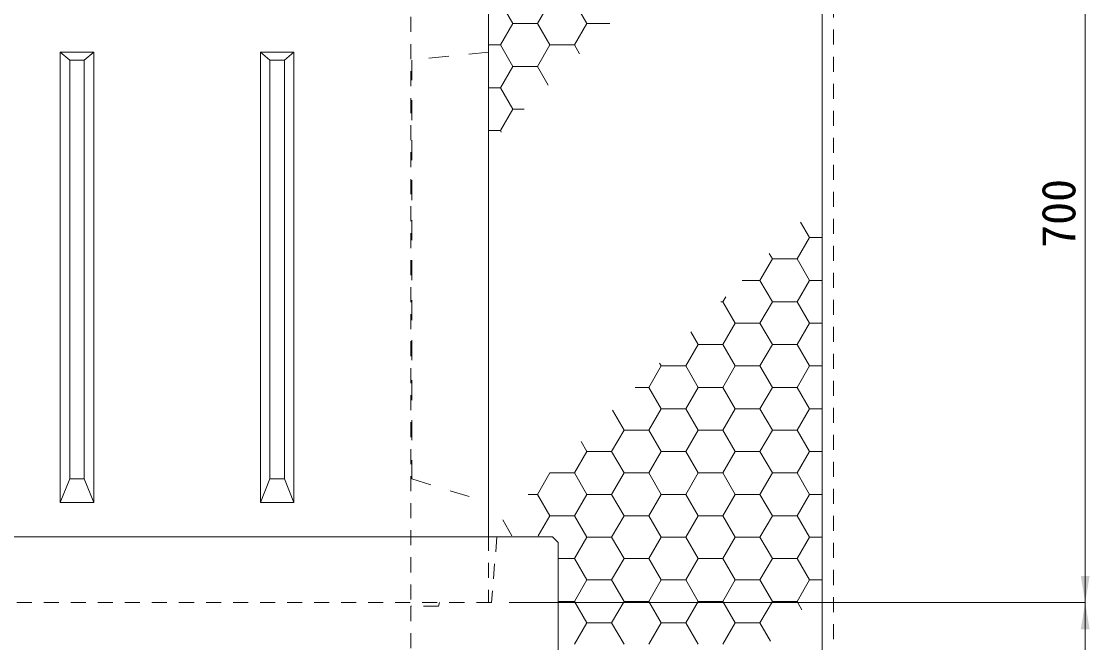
# Model space of a CAD drawing. Units: millimetres at full size; details may follow other scales. Extents: x 40781 to 122968, y -21714 to -2620.
# Drawn here: x 75501 to 76461, y -17735 to -17176 of the extents above; entities that cross this region are included whole.
import ezdxf
from ezdxf.enums import TextEntityAlignment as Align

# ---------------------------------------------------------------- set-up
doc = ezdxf.new("R2010")
doc.units = ezdxf.units.MM
doc.header["$LTSCALE"] = 18
doc.linetypes.add('USER2', pattern=[1.35, 0.75, -0.6])
doc.linetypes.add('USER3', pattern=[2, 1, -1])
for name, color, linetype, lineweight in [('0_2', 7, 'Continuous', 9), ('ハッチング', 7, 'Continuous', 5), ('寸法線', 7, 'Continuous', 9), ('本体', 2, 'Continuous', 13)]:
    doc.layers.add(name, color=color, linetype=linetype, lineweight=lineweight)
doc.styles.add('ＭＳ ゴシック', font='')
doc.styles.get('ＭＳ ゴシック').set_extended_font_data('MS Gothic')

# ---------------------------------------------------------------- blocks, each defined once
blk = doc.blocks.new('filled_arrow')
at = {"color": 0, "linetype": 'Continuous', "lineweight": -2}
blk.add_solid([(7.5, 1.25), (0, 0), (7.5, -1.25)], dxfattribs=at)

msp = doc.modelspace()

# ---------------------------------------------------------------- linework, layer by layer
at = {"layer": '0_2'}
for p, q in [((75536.1, -17203.76), (75544.6, -17210.8)), ((75557.6, -17210.8), (75566.1, -17203.76)), ((75716.1, -17203.76), (75724.6, -17210.8)), ((75737.6, -17210.8), (75746.1, -17203.76)), ((75536.1, -17608.72), (75544.6, -17587.59)), ((75557.6, -17587.59), (75566.1, -17608.72)), ((75716.1, -17608.72), (75724.6, -17587.59)), ((75737.6, -17587.59), (75746.1, -17608.72))]:
    msp.add_line(p, q, dxfattribs=at)
at = {"layer": '0_2', "linetype": 'USER3'}
for p, q in [((75921.1, -17203.76), (75852.1, -17210.8)), ((75852.1, -17210.8), (75852.1, -17587.59)), ((75852.1, -17587.59), (75921.1, -17608.72))]:
    msp.add_line(p, q, dxfattribs=at)
at = {"layer": '0_2'}
for points in [[(75536.1, -17203.76), (75566.1, -17203.76), (75566.1, -17608.72), (75536.1, -17608.72)], [(75716.1, -17203.76), (75746.1, -17203.76), (75746.1, -17608.72), (75716.1, -17608.72)], [(75544.6, -17210.8), (75557.6, -17210.8), (75557.6, -17587.59), (75544.6, -17587.59)], [(75724.6, -17210.8), (75737.6, -17210.8), (75737.6, -17587.59), (75724.6, -17587.59)]]:
    msp.add_lwpolyline(points, close=True, dxfattribs=at)
at = {"layer": 'ハッチング'}
for p, q in [((75942.82, -17178.01), (75931.71, -17158.76)), ((75965.05, -17178.01), (75976.16, -17158.76)), ((76009.5, -17178.01), (75998.39, -17158.76)), ((75931.71, -17197.26), (75942.82, -17178.01)), ((75942.82, -17178.01), (75965.05, -17178.01)), ((75976.16, -17197.26), (75965.05, -17178.01)), ((75998.39, -17197.26), (76009.5, -17178.01)), ((76009.5, -17178.01), (76030.02, -17178.01)), ((75921.1, -17197.26), (75931.71, -17197.26)), ((75942.82, -17216.5), (75931.71, -17197.26)), ((75965.05, -17216.5), (75976.16, -17197.26)), ((75976.16, -17197.26), (75998.39, -17197.26)), ((76002.92, -17205.11), (75998.39, -17197.26)), ((75931.71, -17235.75), (75942.82, -17216.5)), ((75942.82, -17216.5), (75965.05, -17216.5)), ((75974.74, -17233.29), (75965.05, -17216.5)), ((75921.1, -17235.75), (75931.71, -17235.75)), ((75942.82, -17255), (75931.71, -17235.75)), ((75931.71, -17274.24), (75942.82, -17255)), ((75942.82, -17255), (75953.03, -17255)), ((75921.1, -17274.24), (75931.71, -17274.24)), ((75932.47, -17275.56), (75931.71, -17274.25)), ((76209.52, -17370.48), (76201.48, -17356.55)), ((76198.41, -17389.73), (76209.52, -17370.48)), ((76209.52, -17370.48), (76221.1, -17370.48)), ((76165.07, -17408.98), (76176.19, -17389.73)), ((76176.19, -17389.73), (76173.3, -17384.73)), ((76176.19, -17389.73), (76198.41, -17389.73)), ((76209.52, -17408.98), (76198.41, -17389.73)), ((76149.05, -17408.98), (76165.07, -17408.98)), ((76176.19, -17428.22), (76165.07, -17408.98)), ((76198.41, -17428.22), (76209.52, -17408.98)), ((76209.52, -17408.98), (76221.1, -17408.98)), ((76129.81, -17428.22), (76131.74, -17428.22)), ((76131.74, -17428.22), (76134.38, -17423.65)), ((76142.85, -17447.47), (76131.74, -17428.22)), ((76165.07, -17447.47), (76176.19, -17428.22)), ((76176.19, -17428.22), (76198.41, -17428.22)), ((76209.52, -17447.47), (76198.41, -17428.22)), ((76131.74, -17466.72), (76142.85, -17447.47)), ((76142.85, -17447.47), (76165.07, -17447.47)), ((76176.19, -17466.72), (76165.07, -17447.47)), ((76198.41, -17466.72), (76209.52, -17447.47)), ((76209.52, -17447.47), (76221.1, -17447.47)), ((76109.51, -17466.72), (76102.85, -17455.18)), ((76098.4, -17485.97), (76109.51, -17466.72)), ((76109.51, -17466.72), (76131.74, -17466.72)), ((76142.85, -17485.97), (76131.74, -17466.72)), ((76165.07, -17485.97), (76176.19, -17466.72)), ((76176.19, -17466.72), (76198.41, -17466.72)), ((76209.52, -17485.97), (76198.41, -17466.72)), ((76065.06, -17505.21), (76076.17, -17485.97)), ((76076.17, -17485.97), (76074.67, -17483.36)), ((76076.18, -17485.97), (76098.4, -17485.97)), ((76109.51, -17505.21), (76098.4, -17485.97)), ((76131.74, -17505.21), (76142.85, -17485.97)), ((76142.85, -17485.97), (76165.07, -17485.97)), ((76176.19, -17505.21), (76165.07, -17485.97)), ((76198.41, -17505.21), (76209.52, -17485.97)), ((76209.52, -17485.97), (76221.1, -17485.97)), ((76052.82, -17505.21), (76065.06, -17505.21)), ((76076.17, -17524.46), (76065.06, -17505.21)), ((76098.4, -17524.46), (76109.51, -17505.21)), ((76109.51, -17505.21), (76131.74, -17505.21)), ((76142.85, -17524.46), (76131.74, -17505.21)), ((76165.07, -17524.46), (76176.19, -17505.21)), ((76176.19, -17505.21), (76198.41, -17505.21)), ((76209.52, -17524.46), (76198.41, -17505.21)), ((76065.06, -17543.71), (76076.17, -17524.46)), ((76076.18, -17524.46), (76098.4, -17524.46)), ((76109.51, -17543.71), (76098.4, -17524.46)), ((76131.74, -17543.71), (76142.85, -17524.46)), ((76142.85, -17524.46), (76165.07, -17524.46)), ((76176.19, -17543.71), (76165.07, -17524.46)), ((76198.41, -17543.71), (76209.52, -17524.46)), ((76209.52, -17524.46), (76221.1, -17524.46)), ((76042.84, -17543.71), (76032.4, -17525.63)), ((76031.72, -17562.96), (76042.84, -17543.71)), ((76042.84, -17543.71), (76065.06, -17543.71)), ((76076.17, -17562.96), (76065.06, -17543.71)), ((76098.4, -17562.96), (76109.51, -17543.71)), ((76109.51, -17543.71), (76131.74, -17543.71)), ((76142.85, -17562.96), (76131.74, -17543.71)), ((76165.07, -17562.96), (76176.19, -17543.71)), ((76176.19, -17543.71), (76198.41, -17543.71)), ((76209.52, -17562.96), (76198.41, -17543.71)), ((76009.5, -17562.96), (76004.22, -17553.81)), ((75998.39, -17582.2), (76009.5, -17562.96)), ((76009.5, -17562.96), (76031.73, -17562.96)), ((76042.84, -17582.2), (76031.72, -17562.96)), ((76065.06, -17582.2), (76076.17, -17562.96)), ((76076.18, -17562.96), (76098.4, -17562.96)), ((76109.51, -17582.2), (76098.4, -17562.96)), ((76131.74, -17582.2), (76142.85, -17562.96)), ((76142.85, -17562.96), (76165.07, -17562.96)), ((76176.19, -17582.2), (76165.07, -17562.96)), ((76198.41, -17582.2), (76209.52, -17562.96)), ((76209.52, -17562.96), (76221.1, -17562.96)), ((75965.05, -17601.45), (75976.16, -17582.2)), ((75976.16, -17582.2), (75976.04, -17581.99)), ((75976.16, -17582.2), (75998.39, -17582.2)), ((76009.5, -17601.45), (75998.39, -17582.2)), ((76031.72, -17601.45), (76042.84, -17582.2)), ((76042.84, -17582.2), (76065.06, -17582.2)), ((76076.17, -17601.45), (76065.06, -17582.2)), ((76098.4, -17601.45), (76109.51, -17582.2)), ((76109.51, -17582.2), (76131.74, -17582.2)), ((76142.85, -17601.45), (76131.74, -17582.2)), ((76165.07, -17601.45), (76176.19, -17582.2)), ((76176.19, -17582.2), (76198.41, -17582.2)), ((76209.52, -17601.45), (76198.41, -17582.2)), ((75956.58, -17601.45), (75965.05, -17601.45)), ((75976.16, -17620.7), (75965.05, -17601.45)), ((75998.39, -17620.7), (76009.5, -17601.45)), ((76009.5, -17601.45), (76031.73, -17601.45)), ((76042.84, -17620.7), (76031.72, -17601.45)), ((76065.06, -17620.7), (76076.17, -17601.45)), ((76076.18, -17601.45), (76098.4, -17601.45)), ((76109.51, -17620.7), (76098.4, -17601.45)), ((76131.74, -17620.7), (76142.85, -17601.45)), ((76142.85, -17601.45), (76165.07, -17601.45)), ((76176.19, -17620.7), (76165.07, -17601.45)), ((76198.41, -17620.7), (76209.52, -17601.45)), ((76209.52, -17601.45), (76221.1, -17601.45)), ((75965.74, -17638.76), (75976.16, -17620.7)), ((75976.16, -17620.7), (75998.39, -17620.7)), ((76009.5, -17639.95), (75998.39, -17620.7)), ((76031.72, -17639.95), (76042.84, -17620.7)), ((76042.84, -17620.7), (76065.06, -17620.7)), ((76076.17, -17639.95), (76065.06, -17620.7)), ((76098.4, -17639.95), (76109.51, -17620.7)), ((76109.51, -17620.7), (76131.74, -17620.7)), ((76142.85, -17639.95), (76131.74, -17620.7)), ((76165.07, -17639.95), (76176.19, -17620.7)), ((76176.19, -17620.7), (76198.41, -17620.7)), ((76209.52, -17639.95), (76198.41, -17620.7)), ((75942.14, -17638.76), (75933.77, -17624.26)), ((75998.39, -17659.19), (76009.5, -17639.95)), ((76009.5, -17639.95), (76031.73, -17639.95)), ((76042.84, -17659.19), (76031.72, -17639.95)), ((76065.06, -17659.19), (76076.17, -17639.95)), ((76076.18, -17639.95), (76098.4, -17639.95)), ((76109.51, -17659.19), (76098.4, -17639.95)), ((76131.74, -17659.19), (76142.85, -17639.95)), ((76142.85, -17639.95), (76165.07, -17639.95)), ((76176.19, -17659.19), (76165.07, -17639.95)), ((76198.41, -17659.19), (76209.52, -17639.95)), ((76209.52, -17639.95), (76221.1, -17639.95)), ((75983.6, -17659.19), (75998.39, -17659.19)), ((76009.5, -17678.44), (75998.39, -17659.19)), ((76031.72, -17678.44), (76042.84, -17659.19)), ((76042.84, -17659.19), (76065.06, -17659.19)), ((76076.17, -17678.44), (76065.06, -17659.19)), ((76098.4, -17678.44), (76109.51, -17659.19)), ((76109.51, -17659.19), (76131.74, -17659.19)), ((76142.85, -17678.44), (76131.74, -17659.19)), ((76165.07, -17678.44), (76176.19, -17659.19)), ((76176.19, -17659.19), (76198.41, -17659.19)), ((76209.52, -17678.44), (76198.41, -17659.19)), ((75998.39, -17697.69), (76009.5, -17678.44)), ((76009.5, -17678.44), (76031.73, -17678.44)), ((76042.84, -17697.69), (76031.72, -17678.44)), ((76065.06, -17697.69), (76076.17, -17678.44)), ((76076.18, -17678.44), (76098.4, -17678.44)), ((76109.51, -17697.69), (76098.4, -17678.44)), ((76131.74, -17697.69), (76142.85, -17678.44)), ((76142.85, -17678.44), (76165.07, -17678.44)), ((76176.19, -17697.69), (76165.07, -17678.44)), ((76198.41, -17697.69), (76209.52, -17678.44)), ((76209.52, -17678.44), (76221.1, -17678.44)), ((75983.6, -17697.69), (75998.39, -17697.69)), ((76009.5, -17716.94), (75998.39, -17697.69)), ((76031.72, -17716.94), (76042.84, -17697.69)), ((76042.84, -17697.69), (76065.06, -17697.69)), ((76076.17, -17716.94), (76065.06, -17697.69)), ((76098.4, -17716.94), (76109.51, -17697.69)), ((76109.51, -17697.69), (76131.74, -17697.69)), ((76142.85, -17716.94), (76131.74, -17697.69)), ((76165.07, -17716.94), (76176.19, -17697.69)), ((76176.19, -17697.69), (76198.41, -17697.69)), ((76202.78, -17705.25), (76198.41, -17697.69)), ((75998.39, -17736.18), (76009.5, -17716.94)), ((76009.5, -17716.94), (76031.73, -17716.94)), ((76042.84, -17736.18), (76031.72, -17716.94)), ((76065.06, -17736.18), (76076.17, -17716.94)), ((76076.18, -17716.94), (76098.4, -17716.94)), ((76109.51, -17736.18), (76098.4, -17716.94)), ((76131.74, -17736.18), (76142.85, -17716.94)), ((76142.85, -17716.94), (76165.07, -17716.94)), ((76174.6, -17733.43), (76165.07, -17716.94))]:
    msp.add_line(p, q, dxfattribs=at)
at = {"layer": 'ハッチング', "linetype": 'USER2', "lineweight": 9}
msp.add_lwpolyline([(75921.1, -16478.76), (76231.1, -16478.76), (76231.1, -18658.76), (74871.1, -18658.76), (74871.1, -16478.76), (75181.1, -16478.76)], dxfattribs=at)
at = {"layer": 'ハッチング', "lineweight": 20}
msp.add_lwpolyline([(75181.1, -16488.76), (74881.1, -16488.76), (74881.1, -18648.76), (76221.1, -18648.76), (76221.1, -16488.76), (75921.1, -16488.76)], dxfattribs=at)
at = {"layer": '寸法線'}
for p, q in [((76457.39, -17698.75), (76457.39, -16998.75)), ((75939.6, -17698.75), (76457.39, -17698.75)), ((75939.6, -17698.75), (76457.39, -17698.75)), ((76457.39, -17698.75), (76457.39, -18398.76))]:
    msp.add_line(p, q, dxfattribs=at)
at = {"layer": '本体', "linetype": 'USER2'}
for p, q in [((75851.1, -17001.97), (75851.1, -17698.76)), ((75928.6, -17639.76), (75923.6, -17698.75)), ((75876.1, -17701.96), (75851.1, -17701.97)), ((75851.1, -17701.97), (75851.1, -18398.76)), ((75876.1, -17701.96), (75877.1, -17698.76)), ((75923.6, -17698.75), (75877.1, -17698.76))]:
    msp.add_line(p, q, dxfattribs=at)
at = {"layer": '本体'}
for p, q in [((75123.6, -17639.76), (75978.6, -17639.76)), ((75978.6, -17639.76), (75983.6, -17644.76)), ((75983.6, -17644.76), (75983.6, -17763.76))]:
    msp.add_line(p, q, dxfattribs=at)
at = {"layer": '本体', "linetype": 'USER2', "lineweight": 9}
for p in [(75921.1, -17638.76), (75181.1, -17698.76)]:
    msp.add_line(p, (75921.1, -17698.76), dxfattribs=at)
at = {"layer": '本体'}
msp.add_lwpolyline([(75983.6, -17063.76), (75921.1, -17128.76), (75921.1, -17638.76)], dxfattribs=at)

# ---------------------------------------------------------------- block references
at = {"layer": '寸法線', "xscale": 3.2, "yscale": 3.2}
for rotation in [90, 270]:
    msp.add_blockref('filled_arrow', (76457.39, -17698.75), dxfattribs=dict(at, rotation=rotation))

# ---------------------------------------------------------------- texts
at = {"layer": '寸法線', "style": 'ＭＳ ゴシック'}
msp.add_text('700', height=30.38, rotation=90, dxfattribs=at).set_placement((76433.39, -17348.75), align=Align.MIDDLE_CENTER)

doc.saveas('drawing.dxf')
